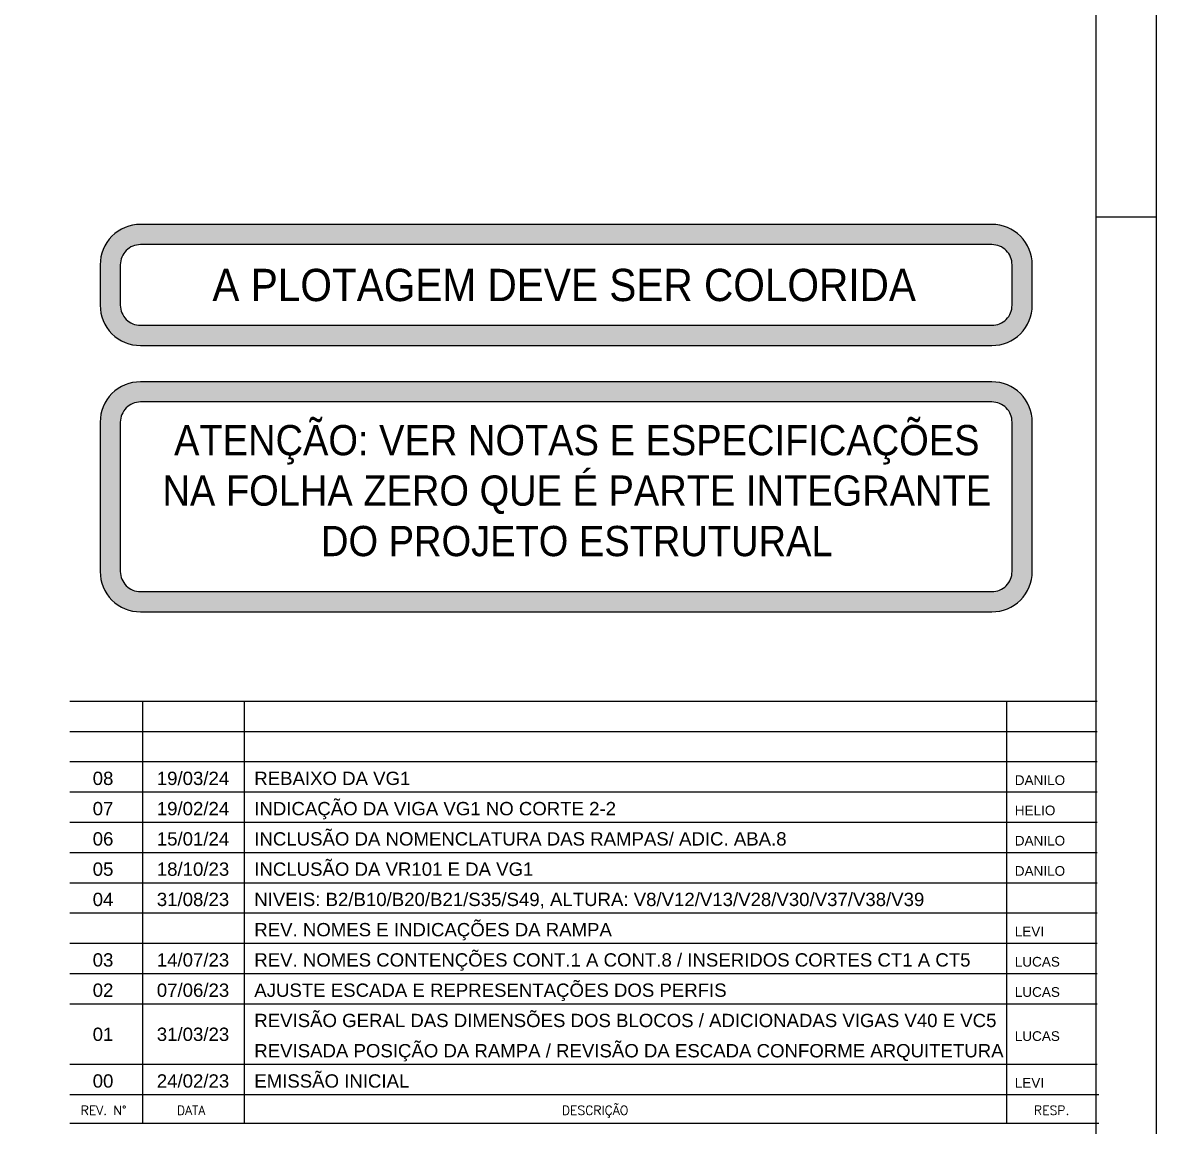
# Model space of a CAD drawing. Header units: millimetres. Extents: x -4137 to 5508, y -2380 to 3650.
# Drawn here: x 4571 to 5508, y -1647 to -735 of the extents above; entities that cross this region are included whole.
import ezdxf
from ezdxf.enums import TextEntityAlignment as Align

# ---------------------------------------------------------------- set-up
doc = ezdxf.new("R2010")
doc.units = ezdxf.units.MM
doc.header["$LTSCALE"] = 50
for name, color, linetype in [('CARIMBO', 7, 'Continuous'), ('F-DET_LINHA', 1, 'Continuous'), ('F-HACHURA-DET', 1, 'Continuous'), ('F-MARGEM', 1, 'Continuous'), ('F-TEXTO-CYAN', 4, 'Continuous')]:
    doc.layers.add(name, color=color, linetype=linetype)
doc.layers.add('TERRENO', color=3, linetype='Continuous', lineweight=30)
doc.styles.add('100-RL-R080', font='arial.ttf', dxfattribs={"width": 0.9, "height": 20})
doc.styles.add('AR-REF', font='arial.ttf')
doc.styles.add('STYLE3', font='simplex.shx')

# ---------------------------------------------------------------- blocks, each defined once
blk = doc.blocks.new('A0-4L_900')
at = {"layer": 'F-MARGEM', "color": 2}
blk.add_line((191.9, 29.7), (192.9, 29.7), dxfattribs=at)
blk.add_lwpolyline([(0, 0), (0, 90), (192.9, 90), (192.9, 0)], close=True, dxfattribs=at)
at = {"layer": 'F-MARGEM', "color": 7}
blk.add_lwpolyline([(2.5, 89), (191.9, 89), (191.9, 1), (2.5, 1)], close=True, dxfattribs=at)

msp = doc.modelspace()

# ---------------------------------------------------------------- hatches: boundary and pattern name
at = {"layer": 'F-HACHURA-DET'}
h = msp.add_hatch(color=253, dxfattribs=at)
h.paths.add_polyline_path([(5405.004, -968.399), (5405.004, -935.065, 0.4142136), (5371.671, -901.732), (4668.338, -901.732, 0.4142136), (4635.004, -935.065), (4635.004, -968.399, 0.4142136), (4668.338, -1001.732), (5371.671, -1001.732, 0.4142136)], flags=17)
h.paths.add_polyline_path([(5371.671, -985.065), (4668.338, -985.065, -0.4142136), (4651.671, -968.399), (4651.671, -935.065, -0.4142136), (4668.338, -918.399), (5371.671, -918.399, -0.4142136), (5388.338, -935.065), (5388.338, -968.399, -0.4142136)], flags=16)
h.paths.add_polyline_path([(4720.746, -972.419), (5315.929, -972.419), (5315.929, -931.027), (4720.746, -931.027)], flags=8)
h = msp.add_hatch(color=253, dxfattribs=at)
h.paths.add_polyline_path([(5405.004, -1065.065, 0.4142136), (5371.671, -1031.732), (4668.338, -1031.732, 0.4142136), (4635.004, -1065.065), (4635.004, -1188.399, 0.4142136), (4668.338, -1221.732), (5371.671, -1221.732, 0.4142136), (5405.004, -1188.399)], flags=17)
h.paths.add_polyline_path([(5388.338, -1188.399, -0.4142136), (5371.671, -1205.065), (4668.338, -1205.065, -0.4142136), (4651.671, -1188.399), (4651.671, -1065.065, -0.4142136), (4668.338, -1048.399), (5371.671, -1048.399, -0.4142136), (5388.338, -1065.065)], flags=16)
h.paths.add_polyline_path([(4679.858, -1195.48), (5376.981, -1195.48), (5376.981, -1053.876), (4679.858, -1053.876)], flags=8)

# ---------------------------------------------------------------- linework, layer by layer
at = {"layer": 'CARIMBO', "color": 1}
for p, q in [((5458.607, -1295.776), (4610.107, -1295.776)), ((4670.059, -1295.776), (4670.059, -1644.276)), ((4753.991, -1295.776), (4753.991, -1644.276)), ((5383.672, -1295.776), (5383.672, -1644.276)), ((5458.607, -1320.776), (4610.107, -1320.776)), ((5458.607, -1345.776), (4610.107, -1345.776)), ((5458.607, -1370.776), (4610.107, -1370.776)), ((5458.607, -1395.776), (4610.107, -1395.776)), ((5458.607, -1420.776), (4610.107, -1420.776)), ((5458.607, -1445.776), (4610.107, -1445.776)), ((5458.607, -1470.776), (4610.107, -1470.776)), ((5458.607, -1495.776), (4610.107, -1495.776)), ((5458.607, -1520.776), (4610.107, -1520.776)), ((5458.607, -1545.776), (4610.107, -1545.776)), ((5458.607, -1595.776), (4610.107, -1595.776))]:
    msp.add_line(p, q, dxfattribs=at)
at = {"layer": 'CARIMBO', "color": 6}
for p, q in [((5460.107, -1620.776), (4610.107, -1620.776)), ((5460.107, -1644.276), (4610.107, -1644.276))]:
    msp.add_line(p, q, dxfattribs=at)
at = {"layer": 'F-DET_LINHA'}
for points in [[(4668.338, -1001.732), (5371.671, -1001.732, 0.4142136), (5405.004, -968.399), (5405.004, -935.065, 0.4142136), (5371.671, -901.732), (4668.338, -901.732, 0.4142136), (4635.004, -935.065), (4635.004, -968.399, 0.4142136)], [(4668.338, -985.065), (5371.671, -985.065, 0.4142136), (5388.338, -968.399), (5388.338, -935.065, 0.4142136), (5371.671, -918.399), (4668.338, -918.399, 0.4142136), (4651.671, -935.065), (4651.671, -968.399, 0.4142136)], [(4668.338, -1221.732), (5371.671, -1221.732, 0.4142136), (5405.004, -1188.399), (5405.004, -1065.065, 0.4142136), (5371.671, -1031.732), (4668.338, -1031.732, 0.4142136), (4635.004, -1065.065), (4635.004, -1188.399, 0.4142136)], [(4668.338, -1205.065), (5371.671, -1205.065, 0.4142136), (5388.338, -1188.399), (5388.338, -1065.065, 0.4142136), (5371.671, -1048.399), (4668.338, -1048.399, 0.4142136), (4651.671, -1065.065), (4651.671, -1188.399, 0.4142136)]]:
    msp.add_lwpolyline(points, format="xyb", close=True, dxfattribs=at)

# ---------------------------------------------------------------- block references
at = {"layer": 'F-MARGEM', "linetype": 'Continuous', "xscale": 50, "yscale": 50, "zscale": 50}
msp.add_blockref('A0-4L_900', (-4137.496, -2380.469), dxfattribs=at)

# ---------------------------------------------------------------- texts
at = {"layer": 'CARIMBO', "color": 2, "style": 'STYLE3'}
for s, p in [('DESCRIÇÃO', (5016.411, -1637.223)), ('REV. N°', (4618.921, -1637.223)), ('DATA', (4698.437, -1637.223)), ('RESP.', (5406.432, -1637.223))]:
    msp.add_text(s, height=7.5, dxfattribs=at).set_placement(p)
at = {"layer": 'CARIMBO', "color": 3, "style": 'AR-REF'}
for tag, p, height in [('08', (4628.859, -1364.79), 11), ('19/03/24', (4681.817, -1364.79), 11), ('DANILO', (5390.57, -1364.79), 8), ('07', (4628.859, -1389.79), 11), ('19/02/24', (4681.817, -1389.79), 11), ('HELIO', (5390.57, -1389.79), 8), ('06', (4628.859, -1414.79), 11), ('15/01/24', (4681.817, -1414.79), 11), ('DANILO', (5390.57, -1414.79), 8), ('05', (4628.859, -1439.79), 11), ('18/10/23', (4681.817, -1439.79), 11), ('DANILO', (5390.57, -1439.79), 8), ('04', (4628.859, -1464.79), 11), ('31/08/23', (4681.817, -1464.79), 11), ('LEVI', (5390.57, -1489.79), 8), ('03', (4628.859, -1514.79), 11), ('14/07/23', (4681.817, -1514.79), 11), ('LUCAS', (5390.57, -1514.79), 8), ('02', (4628.859, -1539.79), 11), ('07/06/23', (4681.817, -1539.79), 11), ('LUCAS', (5390.57, -1539.79), 8), ('01', (4628.859, -1576.204), 11), ('31/03/23', (4681.817, -1576.204), 11), ('LUCAS', (5390.57, -1576.204), 8), ('00', (4628.859, -1614.79), 11), ('24/02/23', (4681.817, -1614.79), 11), ('LEVI', (5390.57, -1614.79), 8)]:
    msp.add_attdef(tag, p, '', height=height, dxfattribs=at)
at = {"layer": 'F-TEXTO-CYAN', "style": '100-RL-R080', "width": 0.9}
msp.add_text('A PLOTAGEM DEVE SER COLORIDA', height=26.66667, dxfattribs=at).set_placement((5018.338, -951.732), align=Align.MIDDLE_CENTER)
at = {"layer": 'F-TEXTO-CYAN', "insert": (5028.773, -1121.762), "char_height": 25, "attachment_point": 5, "style": '100-RL-R080'}
msp.add_mtext_dynamic_manual_height_columns('ATENÇÃO: VER NOTAS E ESPECIFICAÇÕES NA FOLHA ZERO QUE É PARTE INTEGRANTE DO PROJETO ESTRUTURAL', width=693.61256, gutter_width=12.5, heights=[136.977], dxfattribs=at)
at = {"layer": 'TERRENO', "linetype": 'ByBlock', "style": 'AR-REF'}
for s, p in [('REBAIXO DA VG1', (4762.342, -1364.787)), ('INDICAÇÃO DA VIGA VG1 NO CORTE 2-2', (4762.342, -1389.787)), ('INCLUSÃO DA NOMENCLATURA DAS RAMPAS/ ADIC. ABA.8', (4762.342, -1414.787)), ('INCLUSÃO DA VR101 E DA VG1', (4762.342, -1439.787)), ('NIVEIS: B2/B10/B20/B21/S35/S49, ALTURA: V8/V12/V13/V28/V30/V37/V38/V39', (4762.342, -1464.787)), ('REV. NOMES E INDICAÇÕES DA RAMPA ', (4762.342, -1489.787)), ('REV. NOMES CONTENÇÕES CONT.1 A CONT.8 / INSERIDOS CORTES CT1 A CT5', (4762.342, -1514.787)), ('AJUSTE ESCADA E REPRESENTAÇÕES DOS PERFIS', (4762.342, -1539.787)), ('REVISÃO GERAL DAS DIMENSÕES DOS BLOCOS / ADICIONADAS VIGAS V40 E VC5', (4762.342, -1564.787)), ('REVISADA POSIÇÃO DA RAMPA / REVISÃO DA ESCADA CONFORME ARQUITETURA', (4762.342, -1589.787)), ('EMISSÃO INICIAL', (4762.342, -1614.787))]:
    msp.add_text(s, height=11, dxfattribs=at).set_placement(p)

doc.saveas('drawing.dxf')
